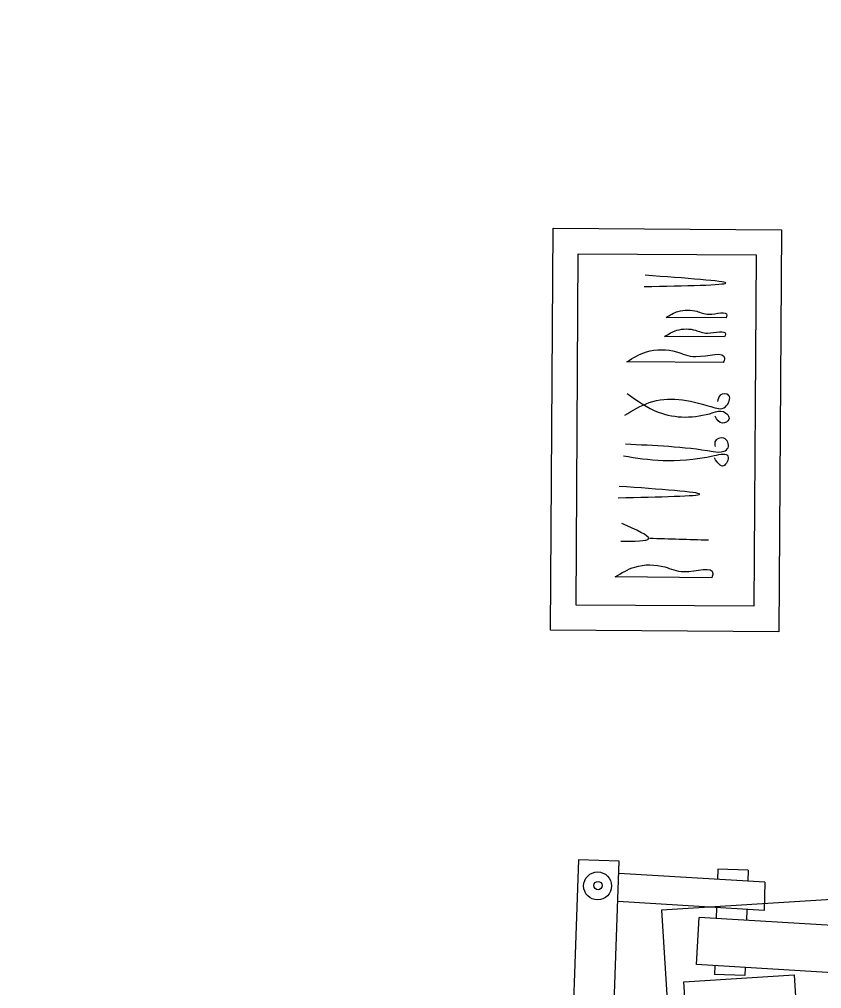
# Model space of a CAD drawing. Header units: inches. Extents: x 204954 to 440946, y -300749 to -143756.
# Drawn here: x 221520.6 to 221569.6, y -147982.2 to -147923.1 of the extents above; entities that cross this region are included whole.
import ezdxf

# ---------------------------------------------------------------- set-up
doc = ezdxf.new("R2010")
doc.units = ezdxf.units.IN
doc.header["$LTSCALE"] = 9
doc.header["$MEASUREMENT"] = 0
doc.layers.add('beam framing', color=91, linetype='Continuous')

msp = doc.modelspace()

# ---------------------------------------------------------------- linework, layer by layer
for p, q in [((221563.72649, -147941.31063), (221560.06916, -147941.28091)), ((221563.64182, -147942.4672), (221559.98449, -147942.43748)), ((221563.56214, -147944.03098), (221557.67999, -147943.98319)), ((221562.85218, -147957.14544), (221556.97003, -147957.09764)), ((221563.22924, -147974.91585), (221563.20917, -147975.53992)), ((221565.07572, -147974.97524), (221563.22924, -147974.91585)), ((221565.07572, -147974.97524), (221565.05397, -147975.65152)), ((221566.09488, -147975.71449), (221557.1886, -147975.1757)), ((221566.09488, -147975.71449), (221566.04347, -147977.43601)), ((221566.04347, -147977.43601), (221557.12732, -147976.89663)), ((221563.15381, -147977.2612), (221563.13237, -147977.9277)), ((221561.92536, -147980.73603), (221562.09904, -147977.86519)), ((221579.52478, -147978.91936), (221562.09904, -147977.86519)), ((221564.99861, -147977.3728), (221564.97717, -147978.0393)), ((221579.94384, -147981.82606), (221561.92536, -147980.73603)), ((221563.03988, -147980.80345), (221563.0224, -147981.34714)), ((221564.86888, -147981.40653), (221563.0224, -147981.34714)), ((221564.88468, -147980.91505), (221564.86888, -147981.40653))]:
    msp.add_line(p, q)
for points in [[(221567.10382, -147935.92811), (221566.95014, -147960.44033), (221553.03052, -147960.35306), (221553.1842, -147935.84084)], [(221565.55467, -147937.45796), (221565.4203, -147958.89118), (221554.57967, -147958.82322), (221554.71405, -147937.38999)]]:
    msp.add_lwpolyline(points, close=True)
for points in [[(221556.66044, -147990.0085), (221557.2151, -147974.43138), (221554.73243, -147974.34298), (221554.17777, -147989.9201)], [(221570.51076, -147976.73976), (221559.79418, -147977.41059), (221561.16964, -147999.38366)], [(221562.16158, -147997.95504), (221561.14884, -147981.77646), (221567.88079, -147981.35506), (221569.31164, -148004.21299), (221562.57968, -148004.63439), (221562.32655, -148000.59059)]]:
    msp.add_lwpolyline(points)
for centre, radius in [((221555.89315, -147975.93558), 0.85169), ((221555.92059, -147975.91977), 0.2553)]:
    msp.add_circle(centre, radius)
for points in [[(221558.73924, -147939.39919), (221563.70801, -147939.17885), (221558.79004, -147938.70524)], [(221560.06916, -147941.28091), (221560.81307, -147940.90617), (221561.94866, -147940.90248), (221562.6853, -147941.07868), (221563.77142, -147941.14852), (221563.72649, -147941.31063)], [(221559.98449, -147942.43748), (221560.7284, -147942.06274), (221561.86399, -147942.05906), (221562.60063, -147942.23526), (221563.68675, -147942.3051), (221563.64182, -147942.4672)], [(221557.67999, -147943.98319), (221558.87644, -147943.38049), (221560.70283, -147943.37456), (221561.88758, -147943.65794), (221563.6344, -147943.77027), (221563.56214, -147944.03098)], [(221557.55747, -147947.23665), (221559.04392, -147946.47073), (221562.79863, -147946.71456), (221563.69168, -147946.7274), (221563.88605, -147946.02627), (221563.36775, -147946.02344), (221563.21462, -147946.40563)], [(221557.69074, -147945.9048), (221559.59165, -147947.04825), (221562.93261, -147947.08235), (221563.56284, -147947.02195), (221563.90368, -147947.49457), (221563.51201, -147947.71587), (221563.05924, -147947.30648)], [(221557.58982, -147948.99231), (221562.93847, -147949.44429), (221563.60032, -147949.43991), (221563.84844, -147949.22583), (221563.58783, -147948.63391), (221563.05259, -147948.86243), (221563.06731, -147949.14975)], [(221557.48307, -147949.71787), (221563.00914, -147949.70004), (221563.84621, -147949.74447), (221563.58854, -147950.33355), (221563.0165, -147949.8437)], [(221557.15319, -147952.26951), (221562.12195, -147952.04917), (221557.20398, -147951.57556)], [(221557.31731, -147954.91163), (221559.00841, -147954.76921), (221557.3777, -147953.8427)], [(221559.06437, -147954.73759), (221562.66815, -147954.84495)], [(221556.97003, -147957.09764), (221558.16648, -147956.49494), (221559.99287, -147956.48901), (221561.17762, -147956.7724), (221562.92443, -147956.88472), (221562.85218, -147957.14544)]]:
    msp.add_spline(points, degree=3)
at = {"layer": 'beam framing', "color": 1}
msp.add_circle((221267.41484, -148374.87), 4304.54104, dxfattribs=at)

doc.saveas('drawing.dxf')
